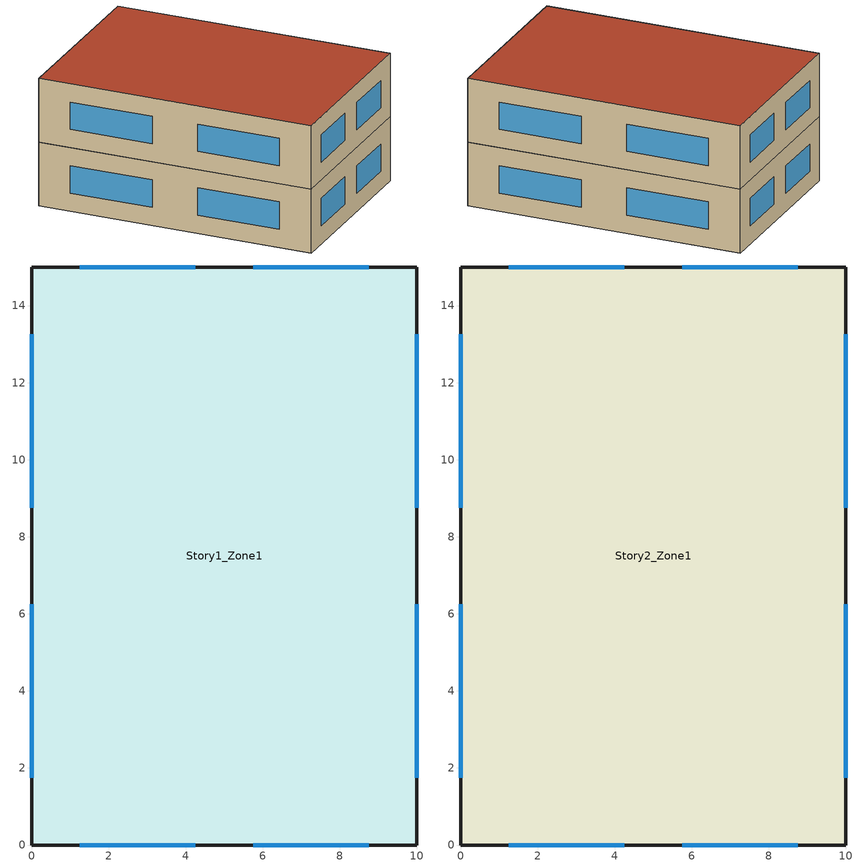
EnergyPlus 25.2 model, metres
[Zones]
Story1_Zone1
 floor ground (Ground_Floor): 10,0 0,0 0,15 10,15 z0
 wall outside (Exterior_Wall): 10,0 0,0 0,15 10,15 10,0 z0:3.5
 window (External_Window): 4.25,0 1.25,0 / 8.75,0 5.75,0 / 10,6.25 10,1.75 / 10,13.25 10,8.75 / 5.75,15 8.75,15 / 1.25,15 4.25,15 / 0,8.75 0,13.25 / 0,1.75 0,6.25 z1:2.5
Story2_Zone1
 floor to Story1_Zone1 (Interior_Floor): 10,15 0,15 0,0 10,0 z3.5
 wall outside (Exterior_Wall): 10,0 0,0 0,15 10,15 10,0 z3.5:7
 window (External_Window): 4.25,0 1.25,0 / 8.75,0 5.75,0 / 10,6.25 10,1.75 / 10,13.25 10,8.75 / 5.75,15 8.75,15 / 1.25,15 4.25,15 / 0,8.75 0,13.25 / 0,1.75 0,6.25 z4.5:6
 roof outside (Exterior_Roof): 0,0 10,0 10,15 0,15 z7
[Building]
Case_02_LowRise_2Zone_10x15: North Axis {deg}=0; Terrain=Suburbs; Loads Convergence Tolerance Value=0.04; Temperature Convergence Tolerance Value {deltaC}=0.4; Solar Distribution=FullExterior; Maximum Number of Warmup Days=25; Minimum Number of Warmup Days=6
[Material] Roughness=Rough; Thermal Absorptance=0.9; Solar Absorptance=0.7; Visible Absorptance=0.7
Name | Thickness {m} | Conductivity {W/m-K} | Density {kg/m3} | Specific Heat {J/kg-K}
Wall_Insulation | 0.1 | 0.03 | 43 | 1210
Roof_Insulation | 0.15 | 0.03 | 43 | 1210
Floor_Concrete | 0.2 | 1.6 | 2400 | 880
[Construction]
Exterior_Wall: Wall_Insulation
Exterior_Roof: Roof_Insulation
Ground_Floor; Interior_Floor: Floor_Concrete
External_Window: Clear_Glass
[WindowMaterial:SimpleGlazingSystem]
Clear_Glass: U-Factor {W/m2-K}=2.4; Solar Heat Gain Coefficient (SHGC)=0.45; Visible Transmittance=0.7
[Zone]
Story1_Zone1; Story2_Zone1: 0, 0, 0, 0, 1, 1, 3.5
[Lights]
S1_Z1_Lights: Story1_Zone1, AlwaysOn, Watts/Area, , 10
S2_Z1_Lights: Story2_Zone1, AlwaysOn, Watts/Area, , 10
[People]
S1_Z1_People: Story1_Zone1, AlwaysOn, Area/Person, , 20, 0.3, , AlwaysOn
S2_Z1_People: Story2_Zone1, AlwaysOn, Area/Person, , 20, 0.3, , AlwaysOn
[ElectricEquipment]
S1_Z1_Equip: Story1_Zone1, AlwaysOn, Watts/Area, , 15
S2_Z1_Equip: Story2_Zone1, AlwaysOn, Watts/Area, , 15
[ZoneControl:Thermostat]
S1_Z1_Thermostat: Story1_Zone1, AlwaysOn, ThermostatSetpoint:DualSetpoint, VRF_Dual_Setpoints
S2_Z1_Thermostat: Story2_Zone1, AlwaysOn, ThermostatSetpoint:DualSetpoint, VRF_Dual_Setpoints
[ThermostatSetpoint:DualSetpoint]
VRF_Dual_Setpoints: AlwaysOn, AlwaysOn, AlwaysOn
[Schedule:Constant]
AlwaysOn: Value=1
